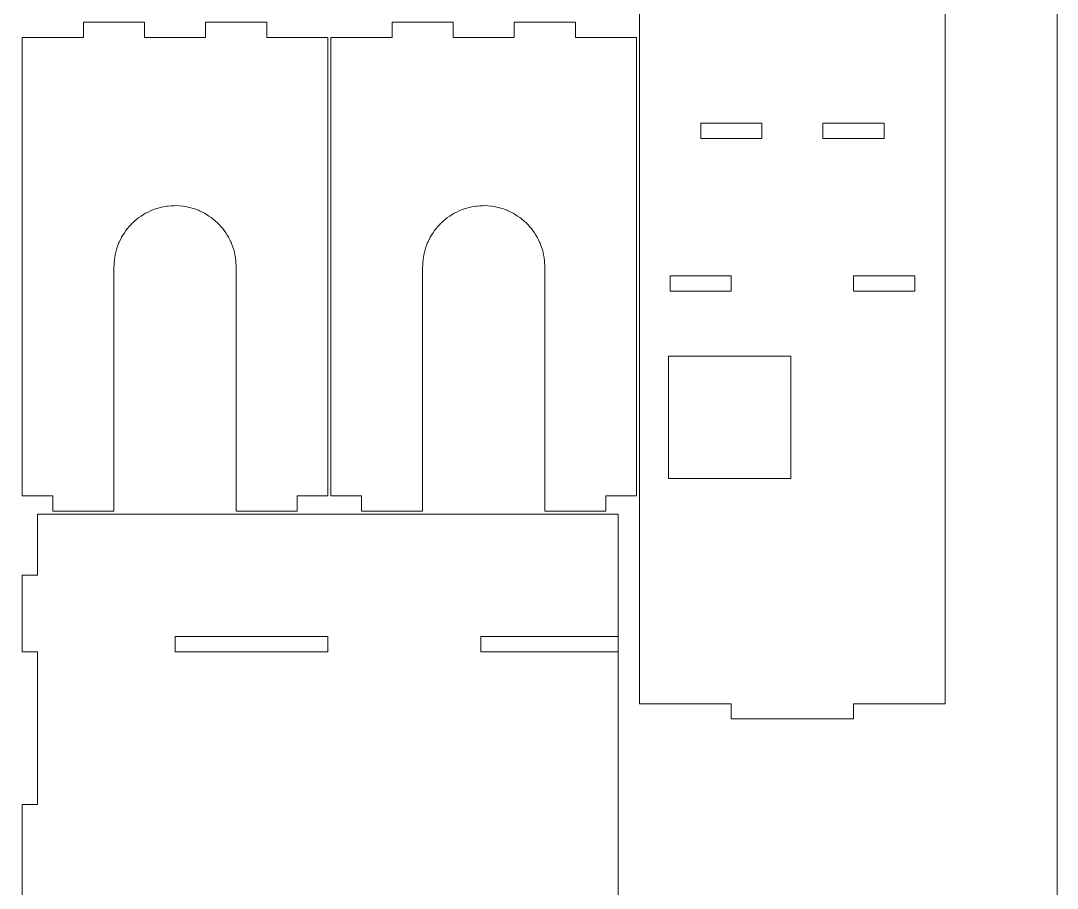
# Model space of a CAD drawing. Header units: millimetres. Extents: x -397 to 335, y -633 to 447.
# Drawn here: x -71.6 to 335.4, y -291.9 to 48.8 of the extents above; entities that cross this region are included whole.
import ezdxf

# ---------------------------------------------------------------- set-up
doc = ezdxf.new("R2010")
doc.units = ezdxf.units.MM
doc.header["$MEASUREMENT"] = 0
doc.layers.add('2', color=5, linetype='Continuous')

msp = doc.modelspace()

# ---------------------------------------------------------------- linework, layer by layer
at = {"lineweight": 5}
for points, knots in [([(201.410432, 428.595072), (201.410432, 428.595072), (201.410432, 428.595072), (201.410432, 428.595072), (201.410432, 428.595072), (201.410432, 428.595072), (171.410432, 428.595072), (171.410432, 428.595072), (171.410432, 428.595072), (171.410432, 428.595072), (171.410432, -219.404928), (171.410432, -219.404928), (171.410432, -219.404928), (171.410432, -219.404928), (171.410432, -219.404928), (171.410432, -219.404928)], [0, 0, 0, 0, 0.2, 0.2, 0.2, 0.20000001, 0.4, 0.4, 0.4, 0.40000001, 0.6, 0.6, 0.6, 0.60000001, 1, 1, 1, 1]), ([(255.410432, -219.404928), (255.410432, -219.404928), (255.410432, -219.404928), (255.410432, -219.404928), (255.410432, -219.404928), (255.410432, -219.404928), (291.410432, -219.404928), (291.410432, -219.404928), (291.410432, -219.404928), (291.410432, -219.404928), (291.410432, 428.595072), (291.410432, 428.595072), (291.410432, 428.595072), (291.410432, 428.595072), (261.410432, 428.595072), (261.410432, 428.595072), (261.410432, 428.595072), (261.410432, 428.595072), (261.410432, 428.595072), (261.410432, 428.595072)], [0, 0, 0, 0, 0.1666666667, 0.1666666667, 0.1666666667, 0.1666666767, 0.3333333333, 0.3333333333, 0.3333333333, 0.3333333433, 0.5, 0.5, 0.5, 0.50000001, 0.6666666667, 0.6666666667, 0.6666666667, 0.6666666767, 1, 1, 1, 1]), ([(-23.0016, 42.198656), (-23.0016, 42.198656), (-23.0016, 48.198656), (-23.0016, 48.198656), (-23.0016, 48.198656), (-23.0016, 48.198656), (-47.0016, 48.198656), (-47.0016, 48.198656), (-47.0016, 48.198656), (-47.0016, 48.198656), (-47.0016, 48.198656), (-47.0016, 48.198656)], [0, 0, 0, 0, 0.25, 0.25, 0.25, 0.25000001, 0.5, 0.5, 0.5, 0.50000001, 1, 1, 1, 1]), ([(24.9984, 48.198656), (24.9984, 48.198656), (0.9984, 48.198656), (0.9984, 48.198656), (0.9984, 48.198656), (0.9984, 48.198656), (0.9984, 48.198656), (0.9984, 48.198656)], [0, 0, 0, 0, 0.3333333333, 0.3333333333, 0.3333333333, 0.3333333433, 1, 1, 1, 1]), ([(24.9984, 42.198656), (24.9984, 42.198656), (24.9984, 48.198656), (24.9984, 48.198656), (24.9984, 48.198656), (24.9984, 48.198656), (24.9984, 48.198656), (24.9984, 48.198656)], [0, 0, 0, 0, 0.3333333333, 0.3333333333, 0.3333333333, 0.3333333433, 1, 1, 1, 1]), ([(98.1984, 42.198656), (98.1984, 42.198656), (98.1984, 48.198656), (98.1984, 48.198656), (98.1984, 48.198656), (98.1984, 48.198656), (74.1984, 48.198656), (74.1984, 48.198656), (74.1984, 48.198656), (74.1984, 48.198656), (74.1984, 48.198656), (74.1984, 48.198656)], [0, 0, 0, 0, 0.25, 0.25, 0.25, 0.25000001, 0.5, 0.5, 0.5, 0.50000001, 1, 1, 1, 1]), ([(170.1984, -137.801344), (170.1984, -137.801344), (170.1984, 42.198656), (170.1984, 42.198656), (170.1984, 42.198656), (170.1984, 42.198656), (146.1984, 42.198656), (146.1984, 42.198656), (146.1984, 42.198656), (146.1984, 42.198656), (146.1984, 48.198656), (146.1984, 48.198656), (146.1984, 48.198656), (146.1984, 48.198656), (122.1984, 48.198656), (122.1984, 48.198656)], [0, 0, 0, 0, 0.2, 0.2, 0.2, 0.20000001, 0.4, 0.4, 0.4, 0.40000001, 0.6, 0.6, 0.6, 0.60000001, 1, 1, 1, 1]), ([(-47.0016, 42.198656), (-47.0016, 42.198656), (-71.0016, 42.198656), (-71.0016, 42.198656), (-71.0016, 42.198656), (-71.0016, 42.198656), (-71.0016, -137.801344), (-71.0016, -137.801344), (-71.0016, -137.801344), (-71.0016, -137.801344), (-59.0016, -137.801344), (-59.0016, -137.801344), (-59.0016, -137.801344), (-59.0016, -137.801344), (-59.0016, -137.801344), (-59.0016, -137.801344)], [0, 0, 0, 0, 0.2, 0.2, 0.2, 0.20000001, 0.4, 0.4, 0.4, 0.40000001, 0.6, 0.6, 0.6, 0.60000001, 1, 1, 1, 1]), ([(0.9984, 42.198656), (0.9984, 42.198656), (0.9984, 42.198656), (0.9984, 42.198656), (0.9984, 42.198656), (0.9984, 42.198656), (-23.0016, 42.198656), (-23.0016, 42.198656)], [0, 0, 0, 0, 0.3333333333, 0.3333333333, 0.3333333333, 0.3333333433, 1, 1, 1, 1]), ([(48.9984, -137.801344), (48.9984, -137.801344), (48.9984, 42.198656), (48.9984, 42.198656), (48.9984, 42.198656), (48.9984, 42.198656), (24.9984, 42.198656), (24.9984, 42.198656), (24.9984, 42.198656), (24.9984, 42.198656), (24.9984, 42.198656), (24.9984, 42.198656)], [0, 0, 0, 0, 0.25, 0.25, 0.25, 0.25000001, 0.5, 0.5, 0.5, 0.50000001, 1, 1, 1, 1]), ([(50.1984, 42.198656), (50.1984, 42.198656), (50.1984, -137.801344), (50.1984, -137.801344), (50.1984, -137.801344), (50.1984, -137.801344), (62.1984, -137.801344), (62.1984, -137.801344), (62.1984, -137.801344), (62.1984, -137.801344), (62.1984, -137.801344), (62.1984, -137.801344)], [0, 0, 0, 0, 0.25, 0.25, 0.25, 0.25000001, 0.5, 0.5, 0.5, 0.50000001, 1, 1, 1, 1]), ([(195.410432, 8.59712), (195.410432, 8.59712), (195.410432, 8.59712), (195.410432, 8.59712), (195.410432, 8.59712), (195.410432, 8.59712), (195.410432, 2.59712), (195.410432, 2.59712), (195.410432, 2.59712), (195.410432, 2.59712), (219.410432, 2.59712), (219.410432, 2.59712), (219.410432, 2.59712), (219.410432, 2.59712), (219.410432, 8.59712), (219.410432, 8.59712), (219.410432, 8.59712), (219.410432, 8.59712), (195.410432, 8.59712), (195.410432, 8.59712)], [0, 0, 0, 0, 0.1666666667, 0.1666666667, 0.1666666667, 0.1666666767, 0.3333333333, 0.3333333333, 0.3333333333, 0.3333333433, 0.5, 0.5, 0.5, 0.50000001, 0.6666666667, 0.6666666667, 0.6666666667, 0.6666666767, 1, 1, 1, 1]), ([(243.410432, 8.59712), (243.410432, 8.59712), (243.410432, 8.59712), (243.410432, 8.59712), (243.410432, 8.59712), (243.410432, 8.59712), (243.410432, 2.59712), (243.410432, 2.59712), (243.410432, 2.59712), (243.410432, 2.59712), (267.410432, 2.59712), (267.410432, 2.59712), (267.410432, 2.59712), (267.410432, 2.59712), (267.410432, 8.59712), (267.410432, 8.59712), (267.410432, 8.59712), (267.410432, 8.59712), (243.410432, 8.59712), (243.410432, 8.59712)], [0, 0, 0, 0, 0.1666666667, 0.1666666667, 0.1666666667, 0.1666666767, 0.3333333333, 0.3333333333, 0.3333333333, 0.3333333433, 0.5, 0.5, 0.5, 0.50000001, 0.6666666667, 0.6666666667, 0.6666666667, 0.6666666767, 1, 1, 1, 1]), ([(-11.0016, -23.801344), (-11.0016, -23.801344), (-11.0016, -23.801344), (-11.0016, -23.801344), (-11.0016, -23.801344), (-11.0016, -23.801344), (-14.134272, -24.006656), (-14.134272, -24.006656), (-14.134272, -24.006656), (-14.134272, -24.006656), (-17.213312, -24.619136), (-17.213312, -24.619136), (-17.213312, -24.619136), (-17.213312, -24.619136), (-20.186112, -25.628288), (-20.186112, -25.628288), (-20.186112, -25.628288), (-20.186112, -25.628288), (-23.001728, -27.016832), (-23.001728, -27.016832), (-23.001728, -27.016832), (-23.001728, -27.016832), (-25.612032, -28.76096), (-25.612032, -28.76096), (-25.612032, -28.76096), (-25.612032, -28.76096), (-27.972352, -30.830848), (-27.972352, -30.830848), (-27.972352, -30.830848), (-27.972352, -30.830848), (-30.04224, -33.191168), (-30.04224, -33.191168), (-30.04224, -33.191168), (-30.04224, -33.191168), (-31.786368, -35.801472), (-31.786368, -35.801472), (-31.786368, -35.801472), (-31.786368, -35.801472), (-33.174912, -38.617088), (-33.174912, -38.617088), (-33.174912, -38.617088), (-33.174912, -38.617088), (-34.184064, -41.589888), (-34.184064, -41.589888), (-34.184064, -41.589888), (-34.184064, -41.589888), (-34.796544, -44.668928), (-34.796544, -44.668928), (-34.796544, -44.668928), (-34.796544, -44.668928), (-35.0016, -47.801344), (-35.0016, -47.801344)], [0, 0, 0, 0, 0.0714285714, 0.0714285714, 0.0714285714, 0.0714285814, 0.1428571429, 0.1428571429, 0.1428571429, 0.1428571529, 0.2142857143, 0.2142857143, 0.2142857143, 0.2142857243, 0.2857142857, 0.2857142857, 0.2857142857, 0.2857142957, 0.3571428571, 0.3571428571, 0.3571428571, 0.3571428671, 0.4285714286, 0.4285714286, 0.4285714286, 0.4285714386, 0.5, 0.5, 0.5, 0.50000001, 0.5714285714, 0.5714285714, 0.5714285714, 0.5714285814, 0.6428571429, 0.6428571429, 0.6428571429, 0.6428571529, 0.7142857143, 0.7142857143, 0.7142857143, 0.7142857243, 0.7857142857, 0.7857142857, 0.7857142857, 0.7857142957, 0.8571428571, 0.8571428571, 0.8571428571, 0.8571428671, 1, 1, 1, 1]), ([(-11.0016, -23.801344), (-11.0016, -23.801344), (-7.868928, -24.006656), (-7.868928, -24.006656), (-7.868928, -24.006656), (-7.868928, -24.006656), (-4.789888, -24.619136), (-4.789888, -24.619136), (-4.789888, -24.619136), (-4.789888, -24.619136), (-1.817088, -25.628288), (-1.817088, -25.628288), (-1.817088, -25.628288), (-1.817088, -25.628288), (0.998528, -27.016832), (0.998528, -27.016832), (0.998528, -27.016832), (0.998528, -27.016832), (3.608832, -28.76096), (3.608832, -28.76096), (3.608832, -28.76096), (3.608832, -28.76096), (5.969152, -30.830848), (5.969152, -30.830848), (5.969152, -30.830848), (5.969152, -30.830848), (8.03904, -33.191168), (8.03904, -33.191168), (8.03904, -33.191168), (8.03904, -33.191168), (9.783168, -35.801472), (9.783168, -35.801472), (9.783168, -35.801472), (9.783168, -35.801472), (11.171712, -38.617088), (11.171712, -38.617088), (11.171712, -38.617088), (11.171712, -38.617088), (12.180864, -41.589888), (12.180864, -41.589888), (12.180864, -41.589888), (12.180864, -41.589888), (12.793344, -44.668928), (12.793344, -44.668928), (12.793344, -44.668928), (12.793344, -44.668928), (12.9984, -47.801344), (12.9984, -47.801344)], [0, 0, 0, 0, 0.0769230769, 0.0769230769, 0.0769230769, 0.0769230869, 0.1538461538, 0.1538461538, 0.1538461538, 0.1538461638, 0.2307692308, 0.2307692308, 0.2307692308, 0.2307692408, 0.3076923077, 0.3076923077, 0.3076923077, 0.3076923177, 0.3846153846, 0.3846153846, 0.3846153846, 0.3846153946, 0.4615384615, 0.4615384615, 0.4615384615, 0.4615384715, 0.5384615385, 0.5384615385, 0.5384615385, 0.5384615485, 0.6153846154, 0.6153846154, 0.6153846154, 0.6153846254, 0.6923076923, 0.6923076923, 0.6923076923, 0.6923077023, 0.7692307692, 0.7692307692, 0.7692307692, 0.7692307792, 0.8461538462, 0.8461538462, 0.8461538462, 0.8461538562, 1, 1, 1, 1]), ([(110.1984, -23.801344), (110.1984, -23.801344), (110.1984, -23.801344), (110.1984, -23.801344), (110.1984, -23.801344), (110.1984, -23.801344), (107.065728, -24.006656), (107.065728, -24.006656), (107.065728, -24.006656), (107.065728, -24.006656), (103.986688, -24.619136), (103.986688, -24.619136), (103.986688, -24.619136), (103.986688, -24.619136), (101.013888, -25.628288), (101.013888, -25.628288), (101.013888, -25.628288), (101.013888, -25.628288), (98.198272, -27.016832), (98.198272, -27.016832), (98.198272, -27.016832), (98.198272, -27.016832), (95.587968, -28.76096), (95.587968, -28.76096), (95.587968, -28.76096), (95.587968, -28.76096), (93.227648, -30.830848), (93.227648, -30.830848), (93.227648, -30.830848), (93.227648, -30.830848), (91.15776, -33.191168), (91.15776, -33.191168), (91.15776, -33.191168), (91.15776, -33.191168), (89.413632, -35.801472), (89.413632, -35.801472), (89.413632, -35.801472), (89.413632, -35.801472), (88.025088, -38.617088), (88.025088, -38.617088), (88.025088, -38.617088), (88.025088, -38.617088), (87.015936, -41.589888), (87.015936, -41.589888), (87.015936, -41.589888), (87.015936, -41.589888), (86.403456, -44.668928), (86.403456, -44.668928), (86.403456, -44.668928), (86.403456, -44.668928), (86.1984, -47.801344), (86.1984, -47.801344)], [0, 0, 0, 0, 0.0714285714, 0.0714285714, 0.0714285714, 0.0714285814, 0.1428571429, 0.1428571429, 0.1428571429, 0.1428571529, 0.2142857143, 0.2142857143, 0.2142857143, 0.2142857243, 0.2857142857, 0.2857142857, 0.2857142857, 0.2857142957, 0.3571428571, 0.3571428571, 0.3571428571, 0.3571428671, 0.4285714286, 0.4285714286, 0.4285714286, 0.4285714386, 0.5, 0.5, 0.5, 0.50000001, 0.5714285714, 0.5714285714, 0.5714285714, 0.5714285814, 0.6428571429, 0.6428571429, 0.6428571429, 0.6428571529, 0.7142857143, 0.7142857143, 0.7142857143, 0.7142857243, 0.7857142857, 0.7857142857, 0.7857142857, 0.7857142957, 0.8571428571, 0.8571428571, 0.8571428571, 0.8571428671, 1, 1, 1, 1]), ([(110.1984, -23.801344), (110.1984, -23.801344), (113.331072, -24.006656), (113.331072, -24.006656), (113.331072, -24.006656), (113.331072, -24.006656), (116.410112, -24.619136), (116.410112, -24.619136), (116.410112, -24.619136), (116.410112, -24.619136), (119.382912, -25.628288), (119.382912, -25.628288), (119.382912, -25.628288), (119.382912, -25.628288), (122.198528, -27.016832), (122.198528, -27.016832), (122.198528, -27.016832), (122.198528, -27.016832), (124.808832, -28.76096), (124.808832, -28.76096), (124.808832, -28.76096), (124.808832, -28.76096), (127.169152, -30.830848), (127.169152, -30.830848), (127.169152, -30.830848), (127.169152, -30.830848), (129.23904, -33.191168), (129.23904, -33.191168), (129.23904, -33.191168), (129.23904, -33.191168), (130.983168, -35.801472), (130.983168, -35.801472), (130.983168, -35.801472), (130.983168, -35.801472), (132.371712, -38.617088), (132.371712, -38.617088), (132.371712, -38.617088), (132.371712, -38.617088), (133.380864, -41.589888), (133.380864, -41.589888), (133.380864, -41.589888), (133.380864, -41.589888), (133.993344, -44.668928), (133.993344, -44.668928), (133.993344, -44.668928), (133.993344, -44.668928), (134.1984, -47.801344), (134.1984, -47.801344)], [0, 0, 0, 0, 0.0769230769, 0.0769230769, 0.0769230769, 0.0769230869, 0.1538461538, 0.1538461538, 0.1538461538, 0.1538461638, 0.2307692308, 0.2307692308, 0.2307692308, 0.2307692408, 0.3076923077, 0.3076923077, 0.3076923077, 0.3076923177, 0.3846153846, 0.3846153846, 0.3846153846, 0.3846153946, 0.4615384615, 0.4615384615, 0.4615384615, 0.4615384715, 0.5384615385, 0.5384615385, 0.5384615385, 0.5384615485, 0.6153846154, 0.6153846154, 0.6153846154, 0.6153846254, 0.6923076923, 0.6923076923, 0.6923076923, 0.6923077023, 0.7692307692, 0.7692307692, 0.7692307692, 0.7692307792, 0.8461538462, 0.8461538462, 0.8461538462, 0.8461538562, 1, 1, 1, 1]), ([(-71.0016, -137.801344), (-71.0016, -137.801344), (-59.0016, -137.801344), (-59.0016, -137.801344), (-59.0016, -137.801344), (-59.0016, -137.801344), (-59.0016, -143.801344), (-59.0016, -143.801344), (-59.0016, -143.801344), (-59.0016, -143.801344), (-35.0016, -143.801344), (-35.0016, -143.801344), (-35.0016, -143.801344), (-35.0016, -143.801344), (-35.0016, -47.801344), (-35.0016, -47.801344)], [0, 0, 0, 0, 0.2, 0.2, 0.2, 0.20000001, 0.4, 0.4, 0.4, 0.40000001, 0.6, 0.6, 0.6, 0.60000001, 1, 1, 1, 1]), ([(86.1984, -143.801344), (86.1984, -143.801344), (86.1984, -47.801344), (86.1984, -47.801344), (86.1984, -47.801344), (86.1984, -47.801344), (86.1984, -47.801344), (86.1984, -47.801344)], [0, 0, 0, 0, 0.3333333333, 0.3333333333, 0.3333333333, 0.3333333433, 1, 1, 1, 1]), ([(207.410432, -57.40288), (207.410432, -57.40288), (207.410432, -57.40288), (207.410432, -57.40288), (207.410432, -57.40288), (207.410432, -57.40288), (207.410432, -51.40288), (207.410432, -51.40288), (207.410432, -51.40288), (207.410432, -51.40288), (183.410432, -51.40288), (183.410432, -51.40288), (183.410432, -51.40288), (183.410432, -51.40288), (183.410432, -57.40288), (183.410432, -57.40288), (183.410432, -57.40288), (183.410432, -57.40288), (207.410432, -57.40288), (207.410432, -57.40288)], [0, 0, 0, 0, 0.1666666667, 0.1666666667, 0.1666666667, 0.1666666767, 0.3333333333, 0.3333333333, 0.3333333333, 0.3333333433, 0.5, 0.5, 0.5, 0.50000001, 0.6666666667, 0.6666666667, 0.6666666667, 0.6666666767, 1, 1, 1, 1]), ([(255.410432, -57.40288), (255.410432, -57.40288), (255.410432, -57.40288), (255.410432, -57.40288), (255.410432, -57.40288), (255.410432, -57.40288), (255.410432, -51.40288), (255.410432, -51.40288), (255.410432, -51.40288), (255.410432, -51.40288), (279.410432, -51.40288), (279.410432, -51.40288), (279.410432, -51.40288), (279.410432, -51.40288), (279.410432, -57.40288), (279.410432, -57.40288), (279.410432, -57.40288), (279.410432, -57.40288), (255.410432, -57.40288), (255.410432, -57.40288)], [0, 0, 0, 0, 0.1666666667, 0.1666666667, 0.1666666667, 0.1666666767, 0.3333333333, 0.3333333333, 0.3333333333, 0.3333333433, 0.5, 0.5, 0.5, 0.50000001, 0.6666666667, 0.6666666667, 0.6666666667, 0.6666666767, 1, 1, 1, 1]), ([(182.813568, -82.92352), (182.813568, -82.92352), (182.813568, -82.92352), (182.813568, -82.92352), (182.813568, -82.92352), (182.813568, -82.92352), (230.813568, -82.92352), (230.813568, -82.92352), (230.813568, -82.92352), (230.813568, -82.92352), (230.813568, -130.92352), (230.813568, -130.92352), (230.813568, -130.92352), (230.813568, -130.92352), (182.813568, -130.92352), (182.813568, -130.92352), (182.813568, -130.92352), (182.813568, -130.92352), (182.813568, -82.92352), (182.813568, -82.92352)], [0, 0, 0, 0, 0.1666666667, 0.1666666667, 0.1666666667, 0.1666666767, 0.3333333333, 0.3333333333, 0.3333333333, 0.3333333433, 0.5, 0.5, 0.5, 0.50000001, 0.6666666667, 0.6666666667, 0.6666666667, 0.6666666767, 1, 1, 1, 1]), ([(12.9984, -143.801344), (12.9984, -143.801344), (36.9984, -143.801344), (36.9984, -143.801344), (36.9984, -143.801344), (36.9984, -143.801344), (36.9984, -137.801344), (36.9984, -137.801344)], [0, 0, 0, 0, 0.3333333333, 0.3333333333, 0.3333333333, 0.3333333433, 1, 1, 1, 1]), ([(48.9984, -137.801344), (48.9984, -137.801344), (48.9984, -137.801344), (48.9984, -137.801344), (48.9984, -137.801344), (48.9984, -137.801344), (36.9984, -137.801344), (36.9984, -137.801344), (36.9984, -137.801344), (36.9984, -137.801344), (36.9984, -137.801344), (36.9984, -137.801344), (36.9984, -137.801344), (36.9984, -137.801344), (48.9984, -137.801344), (48.9984, -137.801344)], [0, 0, 0, 0, 0.2, 0.2, 0.2, 0.20000001, 0.4, 0.4, 0.4, 0.40000001, 0.6, 0.6, 0.6, 0.60000001, 1, 1, 1, 1]), ([(62.1984, -137.801344), (62.1984, -137.801344), (62.1984, -143.801344), (62.1984, -143.801344), (62.1984, -143.801344), (62.1984, -143.801344), (62.1984, -143.801344), (62.1984, -143.801344)], [0, 0, 0, 0, 0.3333333333, 0.3333333333, 0.3333333333, 0.3333333433, 1, 1, 1, 1]), ([(134.1984, -143.801344), (134.1984, -143.801344), (158.1984, -143.801344), (158.1984, -143.801344), (158.1984, -143.801344), (158.1984, -143.801344), (158.1984, -137.801344), (158.1984, -137.801344)], [0, 0, 0, 0, 0.3333333333, 0.3333333333, 0.3333333333, 0.3333333433, 1, 1, 1, 1]), ([(170.1984, -137.801344), (170.1984, -137.801344), (158.1984, -137.801344), (158.1984, -137.801344), (158.1984, -137.801344), (158.1984, -137.801344), (158.1984, -137.801344), (158.1984, -137.801344), (158.1984, -137.801344), (158.1984, -137.801344), (170.1984, -137.801344), (170.1984, -137.801344), (170.1984, -137.801344), (170.1984, -137.801344), (170.1984, -137.801344), (170.1984, -137.801344)], [0, 0, 0, 0, 0.2, 0.2, 0.2, 0.20000001, 0.4, 0.4, 0.4, 0.40000001, 0.6, 0.6, 0.6, 0.60000001, 1, 1, 1, 1]), ([(-71.0016, -169.001344), (-71.0016, -169.001344), (-65.0016, -169.001344), (-65.0016, -169.001344), (-65.0016, -169.001344), (-65.0016, -169.001344), (-65.0016, -145.001344), (-65.0016, -145.001344), (-65.0016, -145.001344), (-65.0016, -145.001344), (-65.0016, -145.001344), (-65.0016, -145.001344)], [0, 0, 0, 0, 0.25, 0.25, 0.25, 0.25000001, 0.5, 0.5, 0.5, 0.50000001, 1, 1, 1, 1]), ([(62.1984, -143.801344), (62.1984, -143.801344), (86.1984, -143.801344), (86.1984, -143.801344), (86.1984, -143.801344), (86.1984, -143.801344), (86.1984, -143.801344), (86.1984, -143.801344)], [0, 0, 0, 0, 0.3333333333, 0.3333333333, 0.3333333333, 0.3333333433, 1, 1, 1, 1]), ([(162.9984, -193.001344), (162.9984, -193.001344), (162.9984, -193.001344), (162.9984, -193.001344), (162.9984, -193.001344), (162.9984, -193.001344), (162.9984, -145.001344), (162.9984, -145.001344)], [0, 0, 0, 0, 0.3333333333, 0.3333333333, 0.3333333333, 0.3333333433, 1, 1, 1, 1]), ([(-71.0016, -199.001344), (-71.0016, -199.001344), (-71.0016, -199.001344), (-71.0016, -199.001344), (-71.0016, -199.001344), (-71.0016, -199.001344), (-71.0016, -169.001344), (-71.0016, -169.001344)], [0, 0, 0, 0, 0.3333333333, 0.3333333333, 0.3333333333, 0.3333333433, 1, 1, 1, 1]), ([(-11.0016, -199.001344), (-11.0016, -199.001344), (-11.0016, -199.001344), (-11.0016, -199.001344), (-11.0016, -199.001344), (-11.0016, -199.001344), (-11.0016, -193.001344), (-11.0016, -193.001344), (-11.0016, -193.001344), (-11.0016, -193.001344), (48.9984, -193.001344), (48.9984, -193.001344), (48.9984, -193.001344), (48.9984, -193.001344), (48.9984, -199.001344), (48.9984, -199.001344), (48.9984, -199.001344), (48.9984, -199.001344), (-11.0016, -199.001344), (-11.0016, -199.001344)], [0, 0, 0, 0, 0.1666666667, 0.1666666667, 0.1666666667, 0.1666666767, 0.3333333333, 0.3333333333, 0.3333333333, 0.3333333433, 0.5, 0.5, 0.5, 0.50000001, 0.6666666667, 0.6666666667, 0.6666666667, 0.6666666767, 1, 1, 1, 1]), ([(162.9984, -199.001344), (162.9984, -199.001344), (108.9984, -199.001344), (108.9984, -199.001344), (108.9984, -199.001344), (108.9984, -199.001344), (108.9984, -193.001344), (108.9984, -193.001344), (108.9984, -193.001344), (108.9984, -193.001344), (162.9984, -193.001344), (162.9984, -193.001344), (162.9984, -193.001344), (162.9984, -193.001344), (162.9984, -193.001344), (162.9984, -193.001344), (162.9984, -193.001344), (162.9984, -193.001344), (162.9984, -199.001344), (162.9984, -199.001344), (162.9984, -199.001344), (162.9984, -199.001344), (108.9984, -199.001344), (108.9984, -199.001344), (108.9984, -199.001344), (108.9984, -199.001344), (108.9984, -193.001344), (108.9984, -193.001344), (108.9984, -193.001344), (108.9984, -193.001344), (162.9984, -193.001344), (162.9984, -193.001344)], [0, 0, 0, 0, 0.1111111111, 0.1111111111, 0.1111111111, 0.1111111211, 0.2222222222, 0.2222222222, 0.2222222222, 0.2222222322, 0.3333333333, 0.3333333333, 0.3333333333, 0.3333333433, 0.4444444444, 0.4444444444, 0.4444444444, 0.4444444544, 0.5555555556, 0.5555555556, 0.5555555556, 0.5555555656, 0.6666666667, 0.6666666667, 0.6666666667, 0.6666666767, 0.7777777778, 0.7777777778, 0.7777777778, 0.7777777878, 1, 1, 1, 1]), ([(-71.0016, -199.001344), (-71.0016, -199.001344), (-65.0016, -199.001344), (-65.0016, -199.001344), (-65.0016, -199.001344), (-65.0016, -199.001344), (-65.0016, -259.001344), (-65.0016, -259.001344), (-65.0016, -259.001344), (-65.0016, -259.001344), (-71.0016, -259.001344), (-71.0016, -259.001344)], [0, 0, 0, 0, 0.25, 0.25, 0.25, 0.25000001, 0.5, 0.5, 0.5, 0.50000001, 1, 1, 1, 1]), ([(162.9984, -199.001344), (162.9984, -199.001344), (162.9984, -199.001344), (162.9984, -199.001344), (162.9984, -199.001344), (162.9984, -199.001344), (162.9984, -199.001344), (162.9984, -199.001344), (162.9984, -199.001344), (162.9984, -199.001344), (162.9984, -379.001344), (162.9984, -379.001344), (162.9984, -379.001344), (162.9984, -379.001344), (84.9984, -379.001344), (84.9984, -379.001344)], [0, 0, 0, 0, 0.2, 0.2, 0.2, 0.20000001, 0.4, 0.4, 0.4, 0.40000001, 0.6, 0.6, 0.6, 0.60000001, 1, 1, 1, 1]), ([(255.410432, -225.404928), (255.410432, -225.404928), (255.410432, -225.404928), (255.410432, -225.404928), (255.410432, -225.404928), (255.410432, -225.404928), (255.410432, -219.404928), (255.410432, -219.404928)], [0, 0, 0, 0, 0.3333333333, 0.3333333333, 0.3333333333, 0.3333333433, 1, 1, 1, 1]), ([(84.9984, -385.001344), (84.9984, -385.001344), (12.9984, -385.001344), (12.9984, -385.001344), (12.9984, -385.001344), (12.9984, -385.001344), (12.9984, -379.001344), (12.9984, -379.001344), (12.9984, -379.001344), (12.9984, -379.001344), (-65.0016, -379.001344), (-65.0016, -379.001344), (-65.0016, -379.001344), (-65.0016, -379.001344), (-65.0016, -319.001344), (-65.0016, -319.001344), (-65.0016, -319.001344), (-65.0016, -319.001344), (-71.0016, -319.001344), (-71.0016, -319.001344), (-71.0016, -319.001344), (-71.0016, -319.001344), (-71.0016, -259.001344), (-71.0016, -259.001344), (-71.0016, -259.001344), (-71.0016, -259.001344), (-71.0016, -259.001344), (-71.0016, -259.001344)], [0, 0, 0, 0, 0.125, 0.125, 0.125, 0.12500001, 0.25, 0.25, 0.25, 0.25000001, 0.375, 0.375, 0.375, 0.37500001, 0.5, 0.5, 0.5, 0.50000001, 0.625, 0.625, 0.625, 0.62500001, 0.75, 0.75, 0.75, 0.75000001, 1, 1, 1, 1])]:
    msp.add_open_spline(points, degree=3, knots=knots, dxfattribs=at)
for points in [[(-47.0016, 42.198656), (-47.0016, 42.198656), (-47.0016, 48.198656), (-47.0016, 48.198656)], [(0.9984, 42.198656), (0.9984, 42.198656), (0.9984, 48.198656), (0.9984, 48.198656)], [(74.1984, 42.198656), (74.1984, 42.198656), (74.1984, 48.198656), (74.1984, 48.198656)], [(122.1984, 42.198656), (122.1984, 42.198656), (122.1984, 48.198656), (122.1984, 48.198656)], [(74.1984, 42.198656), (74.1984, 42.198656), (50.1984, 42.198656), (50.1984, 42.198656)], [(122.1984, 42.198656), (122.1984, 42.198656), (98.1984, 42.198656), (98.1984, 42.198656)], [(12.9984, -143.801344), (12.9984, -143.801344), (12.9984, -47.801344), (12.9984, -47.801344)], [(134.1984, -143.801344), (134.1984, -143.801344), (134.1984, -47.801344), (134.1984, -47.801344)], [(-65.0016, -145.001344), (-65.0016, -145.001344), (162.9984, -145.001344), (162.9984, -145.001344)], [(171.410432, -219.404928), (171.410432, -219.404928), (207.410432, -219.404928), (207.410432, -219.404928)], [(207.410432, -225.404928), (207.410432, -225.404928), (207.410432, -219.404928), (207.410432, -219.404928)], [(207.410432, -225.404928), (207.410432, -225.404928), (255.410432, -225.404928), (255.410432, -225.404928)]]:
    msp.add_open_spline(points, degree=3, dxfattribs=at)
at = {"layer": '2', "lineweight": 5}
msp.add_open_spline([(-396.59899, 447.398655), (-396.59899, 447.398655), (-396.59899, -632.601345), (-396.59899, -632.601345), (-396.59899, -632.601345), (-396.59899, -632.601345), (335.40101, -632.601345), (335.40101, -632.601345), (335.40101, -632.601345), (335.40101, -632.601345), (335.40101, 447.398655), (335.40101, 447.398655), (335.40101, 447.398655), (335.40101, 447.398655), (-396.59899, 447.398655), (-396.59899, 447.398655)], degree=3, knots=[0, 0, 0, 0, 0.2, 0.2, 0.2, 0.20000001, 0.4, 0.4, 0.4, 0.40000001, 0.6, 0.6, 0.6, 0.60000001, 1, 1, 1, 1], dxfattribs=at)

doc.saveas('drawing.dxf')
